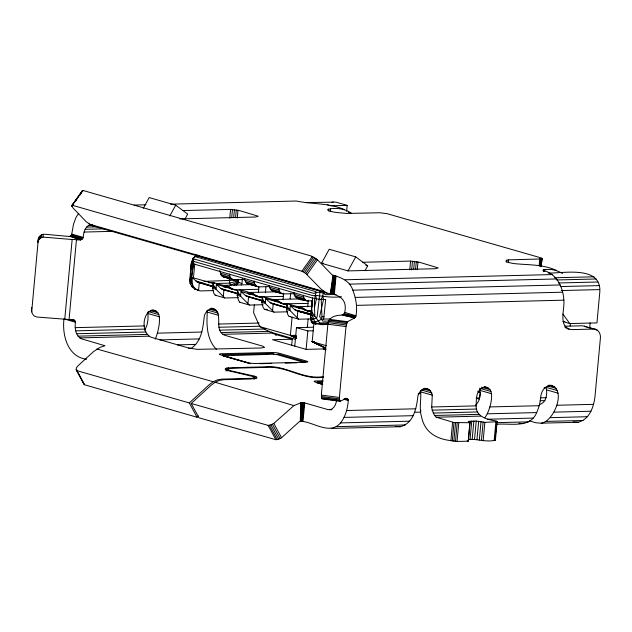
<?xml version="1.0" encoding="UTF-8"?>
<svg xmlns="http://www.w3.org/2000/svg" width="632" height="632" viewBox="0 0 632 632"><rect width="100%" height="100%" fill="white"/><g stroke="black" fill="none" stroke-linecap="round" stroke-linejoin="round"><path stroke-width="0.95" d="M340.127 401.265L339.447 398.863L339.526 395.893L346.004 326.578L347.513 321.688L353.699 318.441A6.249 0.932 5.3 0 1 353.975 318.338C354.813 318.038 355.382 317.272 355.8 316.514C357.712 307.792 355.958 298.423 352.83 290.167C349.78 280.64 340.695 277.345 332.195 274.912A6.249 4.851 -74 0 1 331.666 274.446L317.525 259.792L311.236 256.007L83.859 190.714L82.436 190.667L71.748 205.803L73.138 208.094L86.236 221.753L92.09 225.679L327.052 293.153C338.144 294.528 347.695 298.304 344.748 312.39C343.99 315.961 339.708 314.87 337.117 315.597C331.587 316.474 327.329 320.092 327.724 325.859L321.443 393.546L321.498 397.678L322.051 398.926L340.127 401.265L346.273 398.437A6.249 0.932 5.3 0 1 346.549 398.342C347.877 398.358 348.319 400.127 348.224 401.209C347.529 408.951 345.42 416.733 340.514 422.911C330.686 434.808 315.186 423.385 303.542 421.544L300.911 421.268L299.102 421.892A6.265 4.859 -74 0 0 298.486 422.381L281.564 437.731L278.68 439.193L275.884 439.706L198.962 417.799L191.196 403.477L211.135 385.212L215.109 382.265L219.391 380.393L223.775 379.69L250.92 379.01L256.821 378.039L256.932 377.454L256.039 376.798L254.214 376.103L229.787 370.557L227.623 369.475L227.702 369.001L232.426 368.235L267.336 367.358C287.031 366.078 303.708 380.559 323.742 377.185M242.388 278.696L241.93 283.618L238.556 282.228L237.861 279.289M539.523 265.756L539.586 259.002L541.972 258.599L540.739 257.793L387.258 213.719L379.935 212.755L346.968 213.45L336.248 212.478A14.062 2.101 5.3 0 1 327.724 210.029L327.724 209.484C335.458 207.233 344.401 208.6 351.139 213.047L348.295 212.233M198.495 415.951L197.073 417.254L84.435 384.738L76.18 369.767L76.346 367.942L77.957 365.857L93.654 351.479L100.267 347.237L105.046 345.751L81.662 338.878C75.698 336.287 74.679 328.624 75.374 322.857C75.714 320.795 73.746 319.413 71.843 319.468M211.207 308.139C225.616 310.407 212.249 330.489 224.866 335.292L262.762 346.178L264.611 347.387L261.04 347.995L197.318 349.354L188.691 348.027L150.795 337.148C142.216 332.448 142.082 317.699 149.089 311.497C165.592 305.098 158.269 332.566 155.243 339.163M229.132 278.325L230.19 285.332L238.217 281.627M420.557 390.45C421.56 399.061 418.866 407.98 421.481 416.567C424.396 431.506 435.203 438.513 449.731 440.48L457.054 441.436L468.336 441.191L470.05 422.729L453.997 422.539L436.254 417.223L434.539 415.469L432.185 410.168L431.703 406.984L432.28 395.182L431.751 392.978L429.349 389.668L425.755 388.245M470.05 422.729L468.194 421.52L476.236 421.038L484.863 422.358L497.115 421.71L495.883 420.904C487.256 419.664 475.778 416.693 476.149 405.87C476.409 399.882 475.785 392.385 481.197 388.364C498.68 382.115 490.037 411.961 484.744 417.752M562.512 273.553C556.871 269.943 549.492 268.347 542.967 270.085L542.967 270.457C556.484 273.285 563.238 287.291 563.847 300.168C564.921 309.34 557.614 327.502 571.628 329.612L593.851 329.059C598.425 329.011 600.921 334.036 600.4 338.104L594.981 396.564C593.796 406.858 589.474 419.569 578.177 422.247L541.142 423.179L536.141 422.816L529.505 420.912M548.149 273.095C564.763 273.245 603.047 265.171 599.657 293.667L596.948 322.897L569.788 323.576L563.159 321.672M189.758 279.834L190.351 283.736L189.758 279.834L191.362 262.604L192.965 258.322L196.852 255.075L192.965 258.322L192.468 260.858L193.684 261.411C192.784 268.948 191.63 276.445 190.351 283.736L191.844 282.86L192.136 277.448L212.984 283.428L214.446 287.181A6.249 4.851 -74 0 0 215.457 287.291M301.978 402.695L301.646 421.252L300.872 402.797L305.256 403.082L327.992 409.615L331.942 409.71M304.118 402.845L302.357 421.307L302.696 402.703L301.646 421.252L301.409 402.726M300.263 421.378L300.872 402.797L293.912 405.594L273.79 423.408L270.907 424.87L268.11 425.391L191.196 403.477M539.246 265.78L539.586 259.002L508.61 259.87L506.785 260.179L505.837 261.182A14.062 2.101 5.3 0 0 514.361 263.623C528.684 265.1 542.967 264.208 556.555 270.48M73.683 319.895L37.256 317.043C32.453 316.695 30.928 311.56 31.758 307.515M37.881 242.625C37.62 238.477 40.014 233.706 44.833 234.243L67.869 236.36A6.249 0.932 5.3 0 0 68.73 236.431L70.286 236.155L71.621 234.78L73.525 224.123L76.101 217.242L78.676 213.308M38.236 241.053L39.002 239.623L39.16 236.826M39.002 239.623L40.108 238.438L40.266 235.641M40.108 238.438L41.483 237.585L41.649 234.78M41.483 237.585L43.047 237.103L43.205 234.306M302.357 421.307L303.431 402.758M311.339 318.899L299.536 319.2A9.377 7.276 -74 0 1 298.588 319.144L289.938 310.47A7.347 7.268 9.2 0 1 289.954 309.277L290.293 305.635L311.134 311.615C311.047 315.305 309.617 319.966 312.271 323.078L315.645 324.098L320.061 322.999L328.577 322.644M190.39 280.608L189.758 280.197C192.412 273.617 187.878 263.615 194.632 259.167L314.001 293.445L316.213 292.324L319.737 292.284L323.3 293.106L325.338 294.702L336.161 294.433M541.055 266.586L541.553 258.796M192.468 260.858L191.994 263.378L193.21 263.813L312.587 298.091C312.113 305.153 310.533 312.271 313.638 318.947C315.376 326.025 323.205 324.714 328.711 324.232M333.846 294.473L335.41 275.979L332.456 294.267L334.786 275.86L331.05 294.085L334.138 275.718L330.418 294.006L332.922 275.323M213.584 290.586L201 290.902A9.377 7.276 -74 0 1 198.582 290.436C187.285 286.336 193.289 272.305 193.21 263.813M320.124 290.673L317.177 316.419L316.514 318.101L313.638 318.947L311.015 317.706L310.699 316.988L312.587 298.091L318.773 299.189L325.678 299.536L323.663 319.097L321.404 319.192C318.473 321.214 314.744 322.699 311.205 321.443M311.75 307.326L312.587 298.091M334.344 294.575L335.987 276.097M64.725 319.508L72.151 239.512C75.54 238.912 81.654 241.985 83.227 237.427C83.511 232.173 85.565 224.344 92.193 224.842M69.038 319.729L76.456 239.726M193.424 278.262L194.751 263.907M192.136 277.448L197.026 281.888L199.285 282.828L198.582 290.436L194.569 288.942L196.362 289.33M212.984 283.428L212.644 287.078L216.057 288.058A7.355 7.268 7.8 0 0 216.041 289.251L224.692 297.925A9.377 7.276 -74 0 0 225.64 297.972L238.422 297.656M216.057 288.058L216.389 284.408L237.616 290.507L239.078 294.259A6.249 4.851 -74 0 0 240.089 294.362M229.764 218.151L230.577 209.405L239.362 210.559L258.275 216.239L255.415 217.021L179.796 218.917M223.349 296.068L223.918 289.906L221.002 288.595L216.389 284.408M231.739 217.274L232.458 209.5M233.69 217.455L234.409 209.682M235.57 217.7L236.289 209.927M237.261 218L237.98 210.227M226.027 371.079L226.296 368.164L228.31 367.84L264.871 366.829C285.411 364.538 302.617 379.951 323.228 376.609M227.528 370.945L227.702 369.001M228.128 369.783L228.31 367.84M263.054 304.727L250.272 305.051A9.377 7.276 -74 0 1 249.324 304.995L239.852 302.278L238.509 300.421L237.19 295.326A7.363 1.651 -82.7 0 1 237.269 294.157L237.616 290.507M249.324 304.995L240.673 296.329A7.355 7.268 7.9 0 1 240.689 295.136L241.021 291.486L262.248 297.577L263.71 301.33A6.249 4.851 -74 0 0 264.721 301.44M247.981 303.139L248.558 296.977L245.635 295.665L241.021 291.486M254.325 304.877L253.598 312.722L259.76 326.586L269.967 331.982L295.547 339.329M258.401 292.711L258.93 286.983M253.946 379.018L254.214 376.103M254.222 379.153L254.404 377.209L253.693 376.68L227.804 370.573L225.095 369.222L226.296 368.164M287.686 311.805L274.904 312.121A9.377 7.276 -74 0 1 273.956 312.074L264.484 309.348L263.141 307.492L261.822 302.396A7.363 1.651 -82.7 0 1 261.901 301.235L262.248 297.577M255.857 378.742L256.039 376.798M265.401 292.758L265.93 287.031M273.956 312.074L265.306 303.4A7.355 7.268 8.2 0 1 265.322 302.207L265.661 298.557L286.881 304.656L288.342 308.4A6.249 4.851 -74 0 0 289.353 308.511M272.613 310.217L273.19 304.047L270.267 302.736L265.661 298.557M283.033 299.781L283.657 293.106M298.588 319.144L289.116 316.427L287.773 314.57L286.454 309.475A7.363 1.651 -82.7 0 1 286.533 308.305L286.881 304.656M290.12 298.881L290.657 293.153M296.321 338.349L290.404 335.387L292.103 317.011M291.7 345.056L292.245 339.226L274.241 334.052L271.175 331.903M297.245 317.288L297.822 311.126L294.899 309.814L290.293 305.635M294.757 346.115L296.471 327.653L313.401 327.226M307.666 306.852L308.29 300.176M307.334 327.574L308.132 318.978M326.231 349.757L323.41 348.943L306.125 349.377L307.839 330.915L296.471 327.653M314.088 341.691L312.192 341.643L325.061 347.869L312.192 341.643L313.899 323.268M323.41 348.943L323.584 347M323.876 349.457L324.058 347.497M346.636 211.254L347.181 205.368L335.813 202.106L305.367 202.619M409.773 269.84L410.587 261.095L419.372 262.248L438.284 267.928L435.424 268.711L348.027 270.899L321.498 263.283L329.201 249.269L355.729 256.884L367.698 265.796L364.98 270.741M411.661 269.935L412.467 261.19M413.699 269.145L414.418 261.372M415.579 269.39L416.298 261.616M417.27 269.69L417.989 261.917M420.786 410.223L420.604 412.167L414.608 412.254M450.877 440.757L452.591 422.294M452.291 441.002L453.997 422.539M453.855 441.207L455.569 422.745M455.482 441.357L457.197 422.895M457.054 441.436L458.761 422.974M470.042 421.015L468.336 439.477C477.405 438.695 486.411 442.542 495.401 440.172L497.115 421.465M470.058 439.374L471.772 420.912M472.167 439.382L473.882 420.92M474.521 439.501L476.236 421.038M476.963 439.722L478.669 421.26M479.317 440.03L481.023 421.568M481.426 440.409L483.14 421.947M483.148 440.82L484.863 422.358M494.169 440.504L495.883 422.042M495.164 437.707L495.346 435.764M495.796 430.906L495.978 428.962M496.428 424.104L496.697 421.188M494.982 440.37L496.697 421.907M570.135 326.096L570.396 323.331M589.719 327.447L590.146 322.834M302.997 421.418L304.735 402.955M191.362 281.896L191.607 279.328M541.269 265.938L541.972 258.599L541.095 266.127M544.626 271.523L544.816 269.58M543.402 271.736L543.599 269.785M330.18 211.641L330.497 208.718M508.294 262.786L508.61 259.87M328.45 210.985L328.672 209.034M506.564 262.138L506.785 260.179M541.34 259.965L541.553 258.077M541.095 266.033L541.972 258.354M333.183 294.362L335.41 275.979M194.577 287.947L191.946 286.707L192.31 284.637L191.638 283.42M190.801 271.784L191.994 263.378M328.229 323.75L320.495 323.947L314.823 316.111C314.618 308.037 313.425 299.955 316.213 292.324L315.36 291.51L195.32 256.671L197.65 255.723L317.027 290.001M328.695 321.017L322.889 321.167L321.404 319.192L321.965 316.758L321.206 299.41L322.794 296.132L323.3 293.106L326.586 292.482M330.418 294.006L333.506 275.544M331.737 294.172L334.786 275.86M192.389 266.933L192.713 264.998M188.486 348.256L191.377 348.185C201.987 340.972 202.959 327.289 204.373 315.708C205.558 311.663 209.563 307.721 214.05 308.953M336.579 400.261C336.09 404.156 334.21 408.778 329.991 409.757M331.287 428.433L400.412 426.703C413.96 423.227 416.614 407.458 417.973 395.545C419.158 391.5 423.163 387.55 427.651 388.791M480.304 393.23L479.475 397.891L476.654 397.963M496.752 424.293C510.237 422.982 530.098 428.796 536.694 412.578C539.009 407.45 540.289 401.976 540.802 396.382C541.308 391.255 544.934 385.804 550.44 385.402C567.362 389.091 553.592 422.002 541.142 423.179M254.404 377.209L254.317 377.675L251.836 378.315L221.887 379.145L217.495 379.856L213.213 381.72L209.239 384.667L189.3 402.932L77.507 370.826L76.18 369.767M314.523 307.318L316.419 298.881L315.708 295.342L313.061 295.697L193.684 261.411M38.402 238.248L31.663 311.932M311.015 317.706L310.723 318.639L312.548 321.791L315.645 324.098M193.313 259.191L194.19 257.461M143.298 208.291L149.191 197.571L175.72 205.195L187.696 214.098L184.971 219.051M169.826 215.915L175.72 205.195M348.027 270.899L355.729 256.884M71.748 205.803L82.436 190.667M144.491 330.173C148.038 325.038 148.512 318.109 147.698 312.097M189.758 280.197L191.765 277.345M71.969 205.44L82.997 190.556M71.874 206.395L73.533 204.065M75.184 201.727L76.835 199.396M79.593 195.509L81.244 193.171M72.53 205.337L301.867 271.191L312.342 256.418M301.867 271.191L303.139 271.823L313.606 257.05M303.139 271.823L304.482 272.637L314.957 257.856M327.052 293.153L321.198 289.219L305.817 273.569L316.292 258.796M307.049 274.572L317.525 259.792M241.93 283.618L241.211 284.985M276.54 354.489L278.025 354.038L305.311 361.875L303.826 362.326L276.54 354.489L273.925 354.204L223.215 355.824L250.501 363.661L249.095 363.282M322.178 382.573L317.959 383.032L322.66 384.382M236.115 285.237L238.991 282.662M475.714 404.962C480.059 401.13 480.691 394.376 479.814 388.964M233.674 285.498L238.556 282.228M313.638 318.947L310.897 320.155M331.689 202.509L333.309 201.924M539.854 404.504C546.569 402.315 547.628 393.286 546.056 387.329L557.424 390.6M237.972 280.9L229.463 283.16L216.887 283.476M194.624 256.6L196.347 256.158M237.853 280.102L203.946 281.398M260.85 297.032L258.907 296.843L262.667 296.637L278.578 301.211L282.836 303.739L280.964 303.202M285.482 304.103L283.539 303.921L287.299 303.716L303.218 308.282L306.71 310.486M43.047 237.103L72.151 239.512M134.15 205.076L145.945 204.784M170.522 204.168L296.329 201.016C312.279 204.413 328.988 202.825 344.337 209.54M330.647 205.779L347.181 205.368M182.735 210.559L230.577 209.405M88.282 225.592L93.196 225.474M86.537 227.101L97.344 226.825M85.091 229.305L104.754 228.808M84.064 232.055L112.567 231.336M321.498 263.283L323.458 263.236M362.744 262.248L410.587 261.095M219.778 270.362L220.9 274.77L223.143 276.832L234.069 279.794L244.473 279.534M214.374 283.586L212.96 282.504L229.313 287.062L233.564 289.59L230.759 288.785M202.161 282.891L200.297 282.938A6.249 4.851 -74 0 1 199.285 282.828M208.686 282.725L212.96 282.504M345.072 279.763L552.463 274.565M244.592 278.364C244.608 281.856 247.444 285.072 251.125 284.1M222.835 285.443L251.56 284.605M222.448 285.522L227.291 285.403M554.509 277.772L594.017 276.784M223.847 287.078L229.313 287.062M349.362 284.147L556.753 278.957M247.776 283.902L258.701 286.873L269.106 286.612M556.658 279.968L596.158 278.981M234.251 289.78C242.593 289.448 250.951 292.806 258.196 296.669L255.391 295.863M239.015 289.772L258.733 289.274M558.388 282.978L597.896 281.99M247.507 292.513L277.077 291.779M352.83 290.167L560.221 284.969M248.479 294.157L253.946 294.133M560.56 286.572L599.104 285.609M269.224 285.435L270.172 288.911L272.408 290.973L283.341 293.943L294.678 293.659M283.365 296.353L260.258 296.929L257.659 296.645L253.132 294.038M561.169 290.554L599.705 289.59M341.438 296.7C332.63 297.933 324.319 296.424 315.708 295.342M355.247 297.403L562.638 292.205M271.152 299.615L301.709 298.849M274.975 301.18L278.578 301.211M293.856 292.513C294.354 300.911 306.354 300.872 312.698 300.903M307.997 303.423L283.16 303.81M295.784 306.686L311.56 306.291M356.456 305.367L563.847 300.168M298.675 308.282L303.218 308.282M267.391 309.356L265.424 309.404A9.377 7.276 -74 0 1 264.484 309.348M311.932 310.786L307.215 311.023M311.932 311.015L307.792 310.889M323.663 319.097L330.433 318.931M75.192 327.653L144.317 325.922M218.388 324.066L259.057 323.047M75.674 330.844L144.799 329.106M218.87 327.257L260.502 326.207M76.638 333.736L145.771 332.005M219.841 330.149L265.345 329.011M157.502 333.151L201.94 332.037M78.028 336.145L147.161 334.407M221.224 332.558L269.635 331.342M307.839 330.915L313.598 330.773M79.743 337.899L148.875 336.169M222.938 334.312L272.321 333.072M564.747 326.238L582.483 325.788L595.739 329.319M159.754 339.905L199.364 338.91M292.245 339.226L272.495 339.716L306.125 349.377M177.402 344.882L195.762 344.416M260.076 363.708L271.697 363.416M285.261 363.076L296.882 362.792M323.015 380.788L316.237 380.954A5.451 0.814 5.3 0 0 315.234 382.012L322.762 384.169M323.039 381.791L317.232 381.941L318.299 382.668M544.041 387.851L546.001 387.803M418.258 393.744L420.201 393.697M540.399 397.86L546.246 397.71M540.131 400.751L544.997 400.625M431.703 406.984L476.149 405.87M346.699 410.524L415.832 408.793M489.895 406.937L539.278 405.704M556.555 405.27L593.59 404.338M432.185 410.168L476.631 409.054M433.157 413.059L477.594 411.946M344.116 417.404L413.249 415.674M487.319 413.818L536.694 412.578M553.98 412.143L591.015 411.219M434.539 415.469L478.985 414.355M436.254 417.223L480.699 416.109M340.514 422.911L409.647 421.181M487.588 419.229L533.092 418.084M550.377 417.657L587.404 416.725M336.137 426.671L405.27 424.941M496.76 422.65L528.715 421.852M546.001 421.418L583.028 420.485M96.364 226.58L92.09 225.679M296.408 338.286L290.404 335.387L296.053 335.371M321.965 316.758L324.074 316.766M563.136 321.404L564.992 321.427M90.226 224.889L92.225 225.032M307.302 310.897L309.996 311.181M573.177 421.892L578.177 422.247M518.856 423.25L523.857 423.614M395.411 426.347L400.412 426.703M296.361 338.144L290.404 335.387L296.005 335.932M234.756 289.764L230.617 288.587L228.5 286.968M325.859 348.035L312.192 341.643L314.001 341.865M329.43 319.342L347.513 321.688M328.995 320.14L347.079 322.486M328.585 321.277L346.668 323.623M328.221 322.675L346.297 325.022M327.929 324.24L346.004 326.578M321.348 395.118L339.431 397.457M321.372 396.525L339.447 398.863M321.498 397.678L339.574 400.017M321.728 398.492L339.811 400.838M296.487 338.041L290.404 335.387L295.997 336.208M259.009 296.787L260.637 297.032M283.642 303.858L285.269 304.103M307.468 310.81L309.901 311.173M354.631 317.983L342.212 314.965L355.429 317.13L343.784 314.159M223.143 276.832L234.069 279.794M272.408 290.973L283.341 293.943M297.04 298.051L307.974 301.022M312.706 315.739L314.823 316.111L311.513 311.734M342.749 314.847L355.429 317.13L343.279 314.578M317.185 323.845L311.663 322.446M296.416 337.82L290.404 335.387L296.187 336.516M322.225 346.447L312.192 341.643L313.946 342.007M342.212 314.965L355.01 317.635M71.566 319.492L74.244 320.14M295.658 337.322L290.404 335.387L296.155 336.777M344.211 313.614L355.8 316.514M68.517 319.358L75.066 321.056M294.899 309.814L311.039 314.001L295.942 310.423L311.3 314.523L297.822 311.126A6.249 4.851 -74 0 0 298.486 311.228M70.981 319.539L74.71 320.535M311.56 314.91L297.822 311.126L311.086 314.933M344.337 398.847L348.113 399.882L344.456 398.571M343.492 399.187L348.224 400.514M96.846 349.014L213.213 381.72M321.317 345.743L312.192 341.643L315.02 342.449M587.017 327.202L592.697 328.838M594.594 329.383L597.438 330.196M365.81 265.25L367.698 265.796M564.953 327.542L566.841 328.087M567.22 328.711L569.116 329.256M88.986 224.068L323.947 291.542M220.331 273.142L229.811 275.868L230.38 277.488L232.615 279.549M244.963 280.221L254.443 282.938L255.012 284.558L257.248 286.62M269.595 287.291L279.075 290.009L279.644 291.636L281.88 293.698M294.236 294.362L303.708 297.087L304.276 298.707L306.512 300.769M220.9 274.77L230.38 277.488M245.54 281.84L255.012 284.558M270.172 288.911L279.644 291.636M294.804 295.989L304.276 298.707M221.872 276.034L231.344 278.759M246.504 283.112L255.976 285.83M271.136 290.183L280.608 292.9M295.768 297.253L305.24 299.979M249.229 284.147L258.701 286.873M255.249 295.665L257.659 296.645M277.764 301.108L280.26 302.847L278.143 301.219M302.396 308.187L304.893 309.917L302.775 308.298M221.002 288.595L238.454 293.603M245.635 295.665L263.086 300.674M270.267 302.736L287.718 307.752M222.045 289.203L238.667 293.975M246.678 296.274L263.299 301.053M271.31 303.352L287.931 308.124M239.078 294.259L223.918 289.906A6.249 4.851 -74 0 0 224.929 290.009M263.71 301.33L248.558 296.977A6.249 4.851 -74 0 0 249.561 297.087M286.454 307.863L273.19 304.047A6.249 4.851 -74 0 0 274.201 304.158M237.277 294.157L240.689 295.136M261.909 301.227L265.322 302.207M286.541 308.298L289.954 309.277M550.749 385.165L552.644 385.71M216.041 289.251L212.557 288.255L213.877 293.351L215.22 295.199L224.692 297.925M237.19 295.326L240.673 296.329M261.822 302.396L265.306 303.4M286.454 309.475L289.938 310.47M548.947 385.101L554.627 386.737M547.731 385.955L556.263 388.404M546.68 389.905L558.048 393.175M484.065 386.492L486.909 387.305M211.009 308.471L215.749 309.83M484.815 387.092L488.607 388.182M209.571 309.08L217.147 311.26M481.473 387.163L490.005 389.612M207.723 310.146L218.151 313.14M479.633 388.23L491.001 391.492M259.76 326.586L295.958 336.975M317.675 343.879L312.192 341.643L326.404 345.72M206.956 310.612L207.312 312.082L218.68 315.352M480.17 390.434L491.538 393.704M478.392 391.832L480.288 392.377M478.456 391.911L479.491 392.211L477.776 391.382M476.275 398.239L479.08 399.045M152.897 309.893L154.793 310.438M151.759 309.957L156.499 311.315M424.617 388.309L429.349 389.668M150.313 310.565L157.897 312.745M423.171 388.917L430.748 391.097M148.473 311.631L158.893 314.625M421.331 389.983L431.751 392.978M148.054 313.567L159.43 316.829M420.912 391.919L432.28 395.182M222.748 355.721L248.155 363.013M316.553 382.652L322.194 384.28M86.584 359.245C67.648 357.001 61.96 334.952 63.998 318.836L75.382 322.257M71.866 234.14L83.227 237.427M198.108 282.433L214.446 287.181M71.621 234.78L82.958 238.114M197.026 281.888L214.035 286.904M215.109 382.265L293.912 405.594M82.579 238.714L71.274 235.341L81.014 239.749L70.824 235.807L80.493 239.805L69.686 236.368M344.748 312.39L356.069 315.818M195.651 280.845L213.821 286.525M347.9 399.329L345.104 398.389M344.558 398.737L348.113 399.882M290.404 335.387L295.887 337.188M467.119 440.765L468.336 441.191M312.192 341.643L314.973 342.623M82.089 239.212L71.274 235.341L81.528 239.575M70.286 236.155L80.493 239.805M304.513 309.814L306.923 310.786M279.881 302.736L282.67 303.826M584.371 326.057L586.069 326.934M327.281 204.642L328.988 205.518M494.982 439.651L495.401 440.172M273.925 354.204L272.858 353.47L222.488 354.734L223.562 355.461M192.175 285.632L193.226 286.359M304.482 272.637L305.817 273.569M323.063 346.842L324.026 347.568M253.511 294.149L255.628 295.776M228.879 287.07L230.996 288.698M213.403 282.488L214.73 283.531M194.68 288.99L191.867 286.659L190.137 283.444M322.146 346.115L323.007 347M216.507 349.417C206.743 339.74 206.411 324.951 207.312 312.082M562.891 314.057L569.788 323.576M321.404 319.192L319.61 316.64L323.56 299.529L322.794 296.132M273.79 423.408L281.564 437.731M272.392 424.238L280.158 438.561M270.907 424.87L278.68 439.193M269.453 425.265L277.219 439.588M268.11 425.391L275.884 439.706M189.3 402.932L197.073 417.254M76.527 369.767L77.436 371.45M78.352 373.133L83.945 384.082M76.669 370.415L84.435 384.738M275.433 333.799L276.042 335.608M311.134 311.615L311.702 313.369M82.215 191.03L82.35 191.615M303.336 295.231L303.708 297.087M278.704 288.16L279.075 290.009M254.072 281.082L254.443 282.938M229.432 274.012L229.811 275.868M540.234 266.68L539.586 259.002L539.886 265.495M300.872 402.797L300.911 421.268M540.739 262.786L540.739 258.93L540.723 266.649L540.739 264.713M216.16 295.255A9.377 7.276 -74 0 1 215.22 295.199M212.573 288.232A7.363 1.619 -82.8 0 1 212.66 287.07M314.697 323.545A9.361 7.26 -73.9 0 1 312.271 323.086M290.056 316.474A9.377 7.276 -74 0 1 289.116 316.427M240.476 302.325A9.377 7.276 -74 0 1 239.852 302.278M271.863 352.49L221.492 353.746A5.451 0.814 5.3 0 0 220.489 354.805L247.776 362.642A5.451 0.814 5.3 0 0 255.383 363.479L305.754 362.223A5.451 0.814 5.3 0 0 306.757 361.164L279.47 353.328A5.451 0.814 5.3 0 0 271.863 352.49M347.616 398.879L345.783 398.326L347.616 398.879"/></g></svg>
